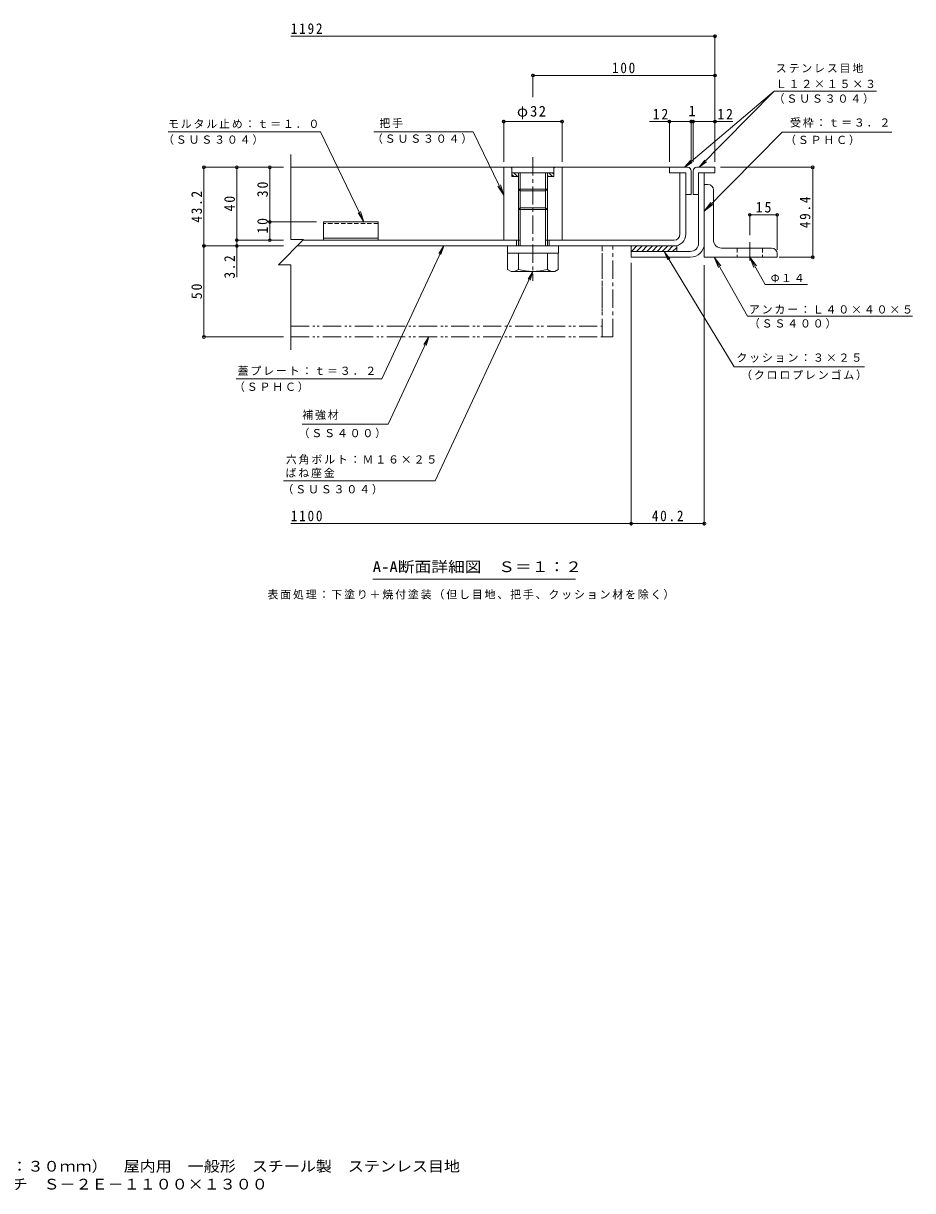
# Model space of a CAD drawing. Units: millimetres on the paper, enlarged 10 times, with parts at other scales. Extents: x -2570 to 2317, y -1961 to 1272.
# Drawn here: x -127 to 2317, y -1961 to 1245 of the extents above; entities that cross this region are included whole.
import ezdxf
from ezdxf.enums import TextEntityAlignment as Align

# ---------------------------------------------------------------- set-up
doc = ezdxf.new("R2010")
doc.units = ezdxf.units.MM
doc.header["$LTSCALE"] = 10
doc.header["$PDMODE"] = 32
doc.header["$PDSIZE"] = 8
for name, pattern in [('CHAIN1', [8, 5, -1, 1, -1]), ('DASHED1', [1.8, 1.2, -0.6]), ('DOUBLE_CHAIN1', [8.8, 5, -1, 0.6, -0.6, 0.6, -1])]:
    doc.linetypes.add(name, pattern=pattern)
for name, color, linetype, lineweight in [('D-1', 2, 'Continuous', 9), ('D-2', 3, 'Continuous', 9), ('D-3', 4, 'Continuous', 9), ('D-4', 7, 'Continuous', 9), ('D-5', 7, 'Continuous', 9), ('D-6', 6, 'Continuous', 9), ('D-7', 4, 'CHAIN1', 9), ('D-8', 5, 'CHAIN1', 5), ('D-9', 134, 'Continuous', 5), ('D-C', 2, 'Continuous', 9), ('D-E', 3, 'Continuous', 9), ('D-F', 7, 'Continuous', 9), ('F-5_F-5ﾚｲﾔ', 7, 'Continuous', 9)]:
    doc.layers.add(name, color=color, linetype=linetype, lineweight=lineweight)
doc.styles.add('ＭＳ ゴシック', font='')
doc.styles.get('ＭＳ ゴシック').set_extended_font_data('MS Gothic')

msp = doc.modelspace()

# ---------------------------------------------------------------- linework, layer by layer
at = {"layer": 'D-1'}
for p, q in [((1728.29, 641.31), (1728.29, 834.81)), ((1744.29, 641.31), (1744.29, 834.81)), ((1543.29, 618.81), (1705.79, 618.81))]:
    msp.add_line(p, q, dxfattribs=at)
msp.add_lwpolyline([(1543.29, 618.81), (1543.29, 602.81), (1705.79, 602.81)], dxfattribs=at)
for radius in [22.5, 38.5]:
    msp.add_arc((1705.79, 641.31), radius, 270, 0, dxfattribs=at)
at = {"layer": 'D-2'}
for p, q in [((1693.29, 834.81), (1677.29, 834.81)), ((1677.29, 665.81), (1677.29, 834.81)), ((1693.29, 665.81), (1693.29, 834.81)), ((1233.29, 649.81), (641.29, 649.81)), ((1228.29, 649.81), (1228.29, 633.81)), ((1661.29, 649.81), (1313.29, 649.81)), ((1318.29, 649.81), (1318.29, 633.81)), ((1661.29, 633.81), (625.29, 633.81))]:
    msp.add_line(p, q, dxfattribs=at)
for radius in [16, 32]:
    msp.add_arc((1661.29, 665.81), radius, 270, 0, dxfattribs=at)
at = {"layer": 'D-3'}
for p, q in [((1648.29, 849.81), (608.29, 849.81)), ((1648.29, 834.81), (1693.29, 834.81)), ((1693.29, 834.81), (1693.29, 774.81)), ((1708.29, 839.81), (1708.29, 774.81)), ((1713.29, 839.81), (1713.29, 774.81)), ((1723.29, 849.81), (1773.29, 849.81)), ((1728.29, 774.81), (1728.29, 834.81)), ((1693.29, 774.81), (1708.29, 774.81)), ((1728.29, 774.81), (1713.29, 774.81)), ((698.29, 699.81), (698.29, 649.81)), ((848.29, 699.81), (698.29, 699.81)), ((848.29, 654.81), (698.29, 654.81))]:
    msp.add_line(p, q, dxfattribs=at)
at = {"layer": 'D-3', "linetype": 'DASHED1'}
msp.add_line((848.29, 695.48), (698.29, 695.48), dxfattribs=at)
at = {"layer": 'D-3'}
for points in [[(1698.29, 849.81), (1648.29, 849.81), (1648.29, 834.81)], [(1773.29, 849.81), (1773.29, 834.81), (1728.29, 834.81)], [(848.29, 699.81), (848.29, 649.81), (698.29, 649.81)]]:
    msp.add_lwpolyline(points, dxfattribs=at)
for centre, start, end in [((1698.29, 839.81), 0, 90), ((1723.29, 839.81), 90, 180)]:
    msp.add_arc(centre, 10, start, end, dxfattribs=at)
at = {"layer": 'D-4'}
for p, q in [((2046.98, 602.81), (1950.31, 602.81)), ((1390.68, -281.44), (833.18, -281.44))]:
    msp.add_line(p, q, dxfattribs=at)
at = {"layer": 'D-5'}
for p, q in [((1936.16, 1059.22), (1689.5, 849.81)), ((2217.61, 1059.22), (1936.16, 1059.22)), ((689.96, 947.6), (809.21, 699.81)), ((1109.25, 947.6), (835.99, 947.6)), ((1109.25, 947.6), (1193.29, 772.96)), ((2259.38, 946.71), (1957.82, 946.71)), ((1689.5, 849.81), (1706.29, 868.34)), ((1689.5, 849.81), (1710.51, 863.36)), ((1730.42, 849.81), (1750.12, 865.2)), ((1193.29, 772.96), (1176.87, 798.07)), ((1193.29, 772.96), (1183.92, 801.46)), ((1744.29, 729.38), (1762.35, 753.34)), ((809.21, 699.81), (792.79, 724.91)), ((809.21, 699.81), (799.84, 728.31)), ((858.12, 268.99), (1028.24, 633.81)), ((1028.24, 633.81), (1014.81, 612.72)), ((1028.24, 633.81), (1020.72, 609.97)), ((1633.8, 618.3), (1643.89, 595.42)), ((1633.8, 618.3), (1649.46, 598.81)), ((1826.18, 301.8), (1633.8, 618.3)), ((1771.57, 602.81), (1789.61, 578.84)), ((1771.57, 602.81), (1782.79, 574.99)), ((1862.89, 441.13), (1771.57, 602.81)), ((1869.29, 602.81), (1880.51, 574.99)), ((1869.29, 602.81), (1887.33, 578.84)), ((1911.62, 527.86), (1869.29, 602.81)), ((1005.04, -11.78), (1273.44, 563.81)), ((1273.44, 563.81), (1260.01, 542.72)), ((1273.44, 563.81), (1265.93, 539.97)), ((1911.62, 527.86), (2027.77, 527.86)), ((1862.89, 441.13), (2316.67, 441.13)), ((875.64, 144.6), (987.18, 383.81)), ((987.18, 383.81), (973.75, 362.72)), ((987.18, 383.81), (979.66, 359.97)), ((1826.18, 301.8), (2184.32, 301.8)), ((858.12, 268.99), (458.45, 268.99)), ((875.64, 144.6), (639.62, 144.6)), ((1005.04, -11.78), (588.06, -11.78))]:
    msp.add_line(p, q, dxfattribs=at)
for points in [[(1936.16, 1059.22), (1730.42, 849.81), (1745.46, 869.78)], [(1957.82, 946.71), (1744.29, 729.38), (1767.93, 747.85)]]:
    msp.add_lwpolyline(points, dxfattribs=at)
at = {"layer": 'D-6'}
for p, q in [((1543.29, 632.2), (1544.9, 633.81)), ((1543.29, 633.81), (1668.29, 633.81)), ((1543.29, 633.81), (1543.29, 618.81)), ((1544.04, 618.81), (1559.04, 633.81)), ((1558.19, 618.81), (1573.19, 633.81)), ((1572.33, 618.81), (1587.33, 633.81)), ((1586.47, 618.81), (1601.47, 633.81)), ((1600.61, 618.81), (1615.61, 633.81)), ((1614.75, 618.81), (1629.75, 633.81)), ((1628.9, 618.81), (1643.9, 633.81)), ((1643.04, 618.81), (1658.04, 633.81)), ((1657.18, 618.81), (1668.29, 629.92)), ((1668.29, 633.81), (1668.29, 618.81))]:
    msp.add_line(p, q, dxfattribs=at)
at = {"layer": 'D-7'}
msp.add_line((1869.29, 643.86), (1869.29, 585.39), dxfattribs=at)
at = {"layer": 'D-8'}
msp.add_line((1493.29, 383.81), (1493.29, 633.81), dxfattribs=at)
msp.add_lwpolyline([(1493.29, 383.81), (1463.29, 383.81), (1463.29, 633.81), (1493.29, 633.81)], dxfattribs=at)
at = {"layer": 'D-9'}
for p, q in [((625.29, 633.81), (1620.79, 633.81)), ((1203.79, 613.81), (1203.79, 569.44)), ((1233.29, 569.29), (1233.29, 613.81)), ((1313.29, 569.29), (1313.29, 613.81)), ((1342.79, 613.81), (1342.79, 569.29)), ((1213.34, 563.93), (1203.79, 569.44)), ((1333.29, 563.81), (1213.54, 563.81)), ((1333.29, 563.81), (1342.79, 569.29))]:
    msp.add_line(p, q, dxfattribs=at)
at = {"layer": 'D-9', "linetype": 'DOUBLE_CHAIN1'}
for p, q in [((1463.29, 383.81), (1463.29, 633.81)), ((608.29, 413.81), (1463.29, 413.81)), ((608.29, 383.81), (1463.29, 383.81))]:
    msp.add_line(p, q, dxfattribs=at)
at = {"layer": 'D-9'}
for centre, radius, start, end in [((1214.58, 598.32), 34.53, 267.86055, 302.81094), ((1273.29, 712.41), 148.6, 254.38446, 285.61554), ((1332, 598.32), 34.53, 237.18906, 272.13945)]:
    msp.add_arc(centre, radius, start, end, dxfattribs=at)
at = {"layer": 'D-C', "linetype": 'CHAIN1'}
msp.add_line((1273.29, 877.49), (1273.29, 538.18), dxfattribs=at)
at = {"layer": 'D-C'}
for p, q in [((1193.29, 849.81), (1213.29, 849.81)), ((1193.29, 649.81), (1193.29, 849.81)), ((1215.79, 847.31), (1213.29, 849.81)), ((1215.79, 824.81), (1215.79, 849.81)), ((1330.79, 849.81), (1215.79, 849.81)), ((1330.79, 834.81), (1215.79, 834.81)), ((1231.3, 824.81), (1221.3, 834.81)), ((1233.29, 833.42), (1231.91, 834.81)), ((1233.29, 633.81), (1233.29, 834.81)), ((1238.29, 633.81), (1238.29, 834.81)), ((1308.29, 633.81), (1308.29, 834.81)), ((1313.29, 808.59), (1313.29, 834.81)), ((1326.76, 824.81), (1316.76, 834.81)), ((1330.79, 831.38), (1327.36, 834.81)), ((1333.29, 849.81), (1330.79, 847.31)), ((1330.79, 824.81), (1330.79, 849.81)), ((1353.29, 849.81), (1333.29, 849.81)), ((1353.29, 649.81), (1353.29, 849.81)), ((1220.69, 824.81), (1215.79, 829.71)), ((1233.29, 824.81), (1215.79, 824.81)), ((1316.15, 824.81), (1313.29, 827.67)), ((1330.79, 824.81), (1313.29, 824.81)), ((1313.29, 633.81), (1313.29, 808.59)), ((1313.29, 789.81), (1233.29, 789.81)), ((1313.29, 790.08), (1308.29, 784.81)), ((1238.29, 738.81), (1233.29, 733.81)), ((1308.29, 738.81), (1238.29, 738.81)), ((1313.29, 733.81), (1308.29, 738.81)), ((1313.29, 733.81), (1233.29, 733.81)), ((1193.29, 649.81), (1238.29, 649.81)), ((1353.29, 649.81), (1308.29, 649.81))]:
    msp.add_line(p, q, dxfattribs=at)
at = {"layer": 'D-C', "color": 134, "lineweight": 5}
for p, q in [((1203.29, 633.81), (1343.29, 633.81)), ((1343.29, 633.81), (1343.29, 613.81))]:
    msp.add_line(p, q, dxfattribs=at)
at = {"layer": 'D-C'}
msp.add_lwpolyline([(1308.29, 784.81), (1238.29, 784.81), (1233.29, 789.81)], dxfattribs=at)
at = {"layer": 'D-C', "color": 134, "lineweight": 5}
msp.add_lwpolyline([(1203.29, 633.81), (1203.29, 613.81), (1343.29, 613.81)], dxfattribs=at)
at = {"layer": 'D-E'}
for p, q in [((1754.29, 802.81), (1744.29, 802.81)), ((1744.29, 602.81), (1744.29, 802.81)), ((1769.29, 650.31), (1769.29, 787.81)), ((1791.79, 627.81), (1929.29, 627.81)), ((1944.29, 612.81), (1944.29, 602.81)), ((1944.29, 602.81), (1744.29, 602.81))]:
    msp.add_line(p, q, dxfattribs=at)
at = {"layer": 'D-E', "linetype": 'DASHED1'}
for p, q in [((1834.29, 627.81), (1834.29, 602.81)), ((1904.29, 627.81), (1904.29, 602.81))]:
    msp.add_line(p, q, dxfattribs=at)
at = {"layer": 'D-E'}
for centre, radius, start, end in [((1754.29, 787.81), 15, 0, 90), ((1791.79, 650.31), 22.5, 180, 270), ((1929.29, 612.81), 15, 0, 90)]:
    msp.add_arc(centre, radius, start, end, dxfattribs=at)
at = {"layer": 'D-F'}
for p, q in [((1773.29, 1209.83), (608.29, 1209.83)), ((1773.29, 864.81), (1773.29, 1214.83)), ((1273.29, 1042.1), (1273.29, 1107.01)), ((1773.29, 1102.01), (1273.29, 1102.01)), ((1773.29, 1101.83), (1773.29, 1097.01)), ((1193.29, 864.81), (1193.29, 980.38)), ((1353.29, 975.38), (1193.29, 975.38)), ((1353.29, 864.81), (1353.29, 980.38)), ((1708.29, 975.38), (1593.68, 975.38)), ((1648.29, 864.81), (1648.29, 980.38)), ((1708.29, 864.81), (1708.29, 980.38)), ((1713.29, 975.38), (1708.29, 975.38)), ((1713.29, 864.81), (1713.29, 980.38)), ((1822.54, 975.38), (1713.29, 975.38)), ((271.03, 947.6), (689.96, 947.6)), ((608.29, 884.81), (608.29, 651.22)), ((366.48, 849.81), (588.29, 849.81)), ((369.48, 633.81), (369.48, 849.81)), ((459.9, 649.81), (459.9, 849.81)), ((1788.29, 849.81), (2046.98, 849.81)), ((2041.98, 602.81), (2041.98, 849.81)), ((1869.29, 722.3), (1869.29, 663.86)), ((1869.29, 719.3), (1944.29, 719.3)), ((1944.29, 722.3), (1944.29, 622.81)), ((547.52, 699.81), (678.29, 699.81)), ((456.9, 649.81), (588.29, 649.81)), ((459.9, 633.81), (459.9, 649.81)), ((366.48, 633.81), (588.29, 633.81)), ((369.48, 633.81), (369.48, 383.81)), ((459.9, 633.81), (459.9, 547.93)), ((608.29, 582.4), (573.89, 582.4)), ((608.29, 582.4), (608.29, 348.39)), ((1543.29, 587.81), (1543.29, -133.67)), ((1744.29, 581.43), (1744.29, -133.67)), ((366.48, 383.81), (588.29, 383.81)), ((1543.29, -128.67), (608.29, -128.67)), ((1744.29, -128.67), (1543.29, -128.67))]:
    msp.add_line(p, q, dxfattribs=at)
for points in [[(550.52, 649.81), (550.52, 699.81), (550.52, 849.81)], [(608.29, 651.22), (642.7, 651.22), (573.89, 582.4)]]:
    msp.add_lwpolyline(points, dxfattribs=at)
for p in [(1773.29, 1209.83), (1273.29, 1102.01), (1773.29, 1102.01), (1193.29, 975.38), (1353.29, 975.38), (1648.29, 975.38), (1708.29, 975.38), (1713.29, 975.38), (1773.29, 975.38), (369.48, 849.81), (459.9, 849.81), (550.52, 849.81), (2041.98, 849.81), (1869.29, 719.3), (1944.29, 719.3), (550.52, 699.81), (459.9, 649.81), (550.52, 649.81), (369.48, 633.81), (459.9, 633.81), (2041.98, 602.81), (369.48, 383.81), (1543.29, -128.67), (1744.29, -128.67)]:
    msp.add_point(p, dxfattribs=at)

# ---------------------------------------------------------------- texts
at = {"layer": 'D-4', "color": 2, "style": 'ＭＳ ゴシック', "width": 1.15}
msp.add_text('A-A断面詳細図\u3000Ｓ＝１：２', height=29.33, dxfattribs=at).set_placement((833.18, -270.81), align=Align.BOTTOM_LEFT)
at = {"layer": 'D-4', "insert": (543.98, -337.57), "char_height": 21.99, "attachment_point": 7, "style": 'ＭＳ ゴシック'}
msp.add_mtext('\\T1.17;表面処理：下塗り＋焼付塗装（但し目地、把手、クッション材を除く）', dxfattribs=at)
at = {"layer": 'D-5', "char_height": 21.99, "attachment_point": 7, "style": 'ＭＳ ゴシック'}
for s, insert in [('\\T1.17;ステンレス目地', (1940.49, 1108.54)), ('\\T1.17;Ｌ１２×１５×３', (1940.49, 1067.21)), ('\\T1.17;（ＳＵＳ３０４）', (1934.74, 1024.37)), ('\\T1.17;モルタル止め：ｔ＝１．０', (270.63, 956.61)), ('\\T1.17;把手', (851.49, 957.44)), ('\\T1.17;受枠：ｔ＝３．２', (1979.76, 959.03)), ('\\T1.17;（ＳＵＳ３０４）', (257.07, 911.7)), ('\\T1.17;（ＳＵＳ３０４）', (831.05, 914.37)), ('\\T1.17;（ＳＰＨＣ）', (1966.15, 910.87)), ('\\T1.17;Φ１４', (1926.82, 533.82)), ('\\T1.17;アンカー：Ｌ４０×４０×５', (1866.67, 447.09)), ('\\T1.17;（ＳＳ４００）', (1866.67, 406.85)), ('\\T1.17;クッション：３×２５', (1832.35, 313.51)), ('\\T1.17;蓋プレート：ｔ＝３．２', (461.97, 278.23)), ('\\T1.17;（クロロプレンゴム）', (1845.31, 265.24)), ('\\T1.17;（ＳＰＨＣ）', (451.92, 232.87)), ('\\T1.17;補強材', (639.62, 156.08)), ('\\T1.17;（ＳＳ４００）', (629.42, 105.56)), ('\\T1.17;六角ボルト：Ｍ１６×２５', (594.59, 33.57)), ('\\T1.17;ばね座金', (593.54, -3.15)), ('\\T1.17;（ＳＵＳ３０４）', (585.28, -48.71))]:
    msp.add_mtext(s, dxfattribs=dict(at, insert=insert))
at = {"layer": 'D-F', "color": 2, "style": 'ＭＳ ゴシック'}
msp.add_text('1', height=29.33, dxfattribs=at).set_placement((1700.79, 981.38), align=Align.BOTTOM_LEFT)
at = {"layer": 'D-F', "color": 2, "char_height": 29.33, "attachment_point": 7, "style": 'ＭＳ ゴシック'}
for s, insert in [('\\T1.28;\\W0.9;1192', (608.29, 1215.83)), ('\\T1.27;\\W0.9;100', (1490.79, 1108.01)), ('\\T1.19;φ32', (1229.54, 981.38)), ('\\T1.27;\\W0.95;12', (1602.32, 981.38)), ('\\T1.27;\\W0.95;12', (1779.94, 981.38)), ('\\T1.27;\\W0.95;15', (1885.54, 725.3)), ('\\T1.28;\\W0.9;1100', (608.29, -122.67)), ('\\T1.28;\\W0.9;40.2', (1600.04, -122.67))]:
    msp.add_mtext(s, dxfattribs=dict(at, insert=insert))
at = {"layer": 'D-F', "color": 2, "char_height": 29.33, "attachment_point": 7, "rotation": 90, "style": 'ＭＳ ゴシック'}
for s, insert in [('\\T1.27;\\W0.95;30', (545.52, 767.56)), ('\\T1.28;\\W0.9;43.2', (364.48, 698.06)), ('\\T1.27;\\W0.95;40', (454.9, 728.56)), ('\\T1.28;\\W0.9;49.4', (2035.98, 682.56)), ('\\T1.27;\\W0.95;10', (545.52, 667.56)), ('\\T1.27;\\W0.9;3.2', (454.9, 544.47)), ('\\T1.27;\\W0.95;50', (364.48, 487.56))]:
    msp.add_mtext(s, dxfattribs=dict(at, insert=insert))
at = {"layer": 'F-5_F-5ﾚｲﾔ', "color": 2, "style": 'ＭＳ ゴシック', "width": 1.1}
for s, p in [('充填用（充填深さ：３０ｍｍ）\u3000屋内用\u3000一般形\u3000スチール製\u3000ステンレス目地', (-511.17, -1917.56)), ('大口径マシンハッチ\u3000Ｓ－２Ｅ－１１００×１３００', (-511.17, -1966.77))]:
    msp.add_text(s, height=29.33, dxfattribs=at).set_placement(p, align=Align.BOTTOM_LEFT)

doc.saveas('drawing.dxf')
